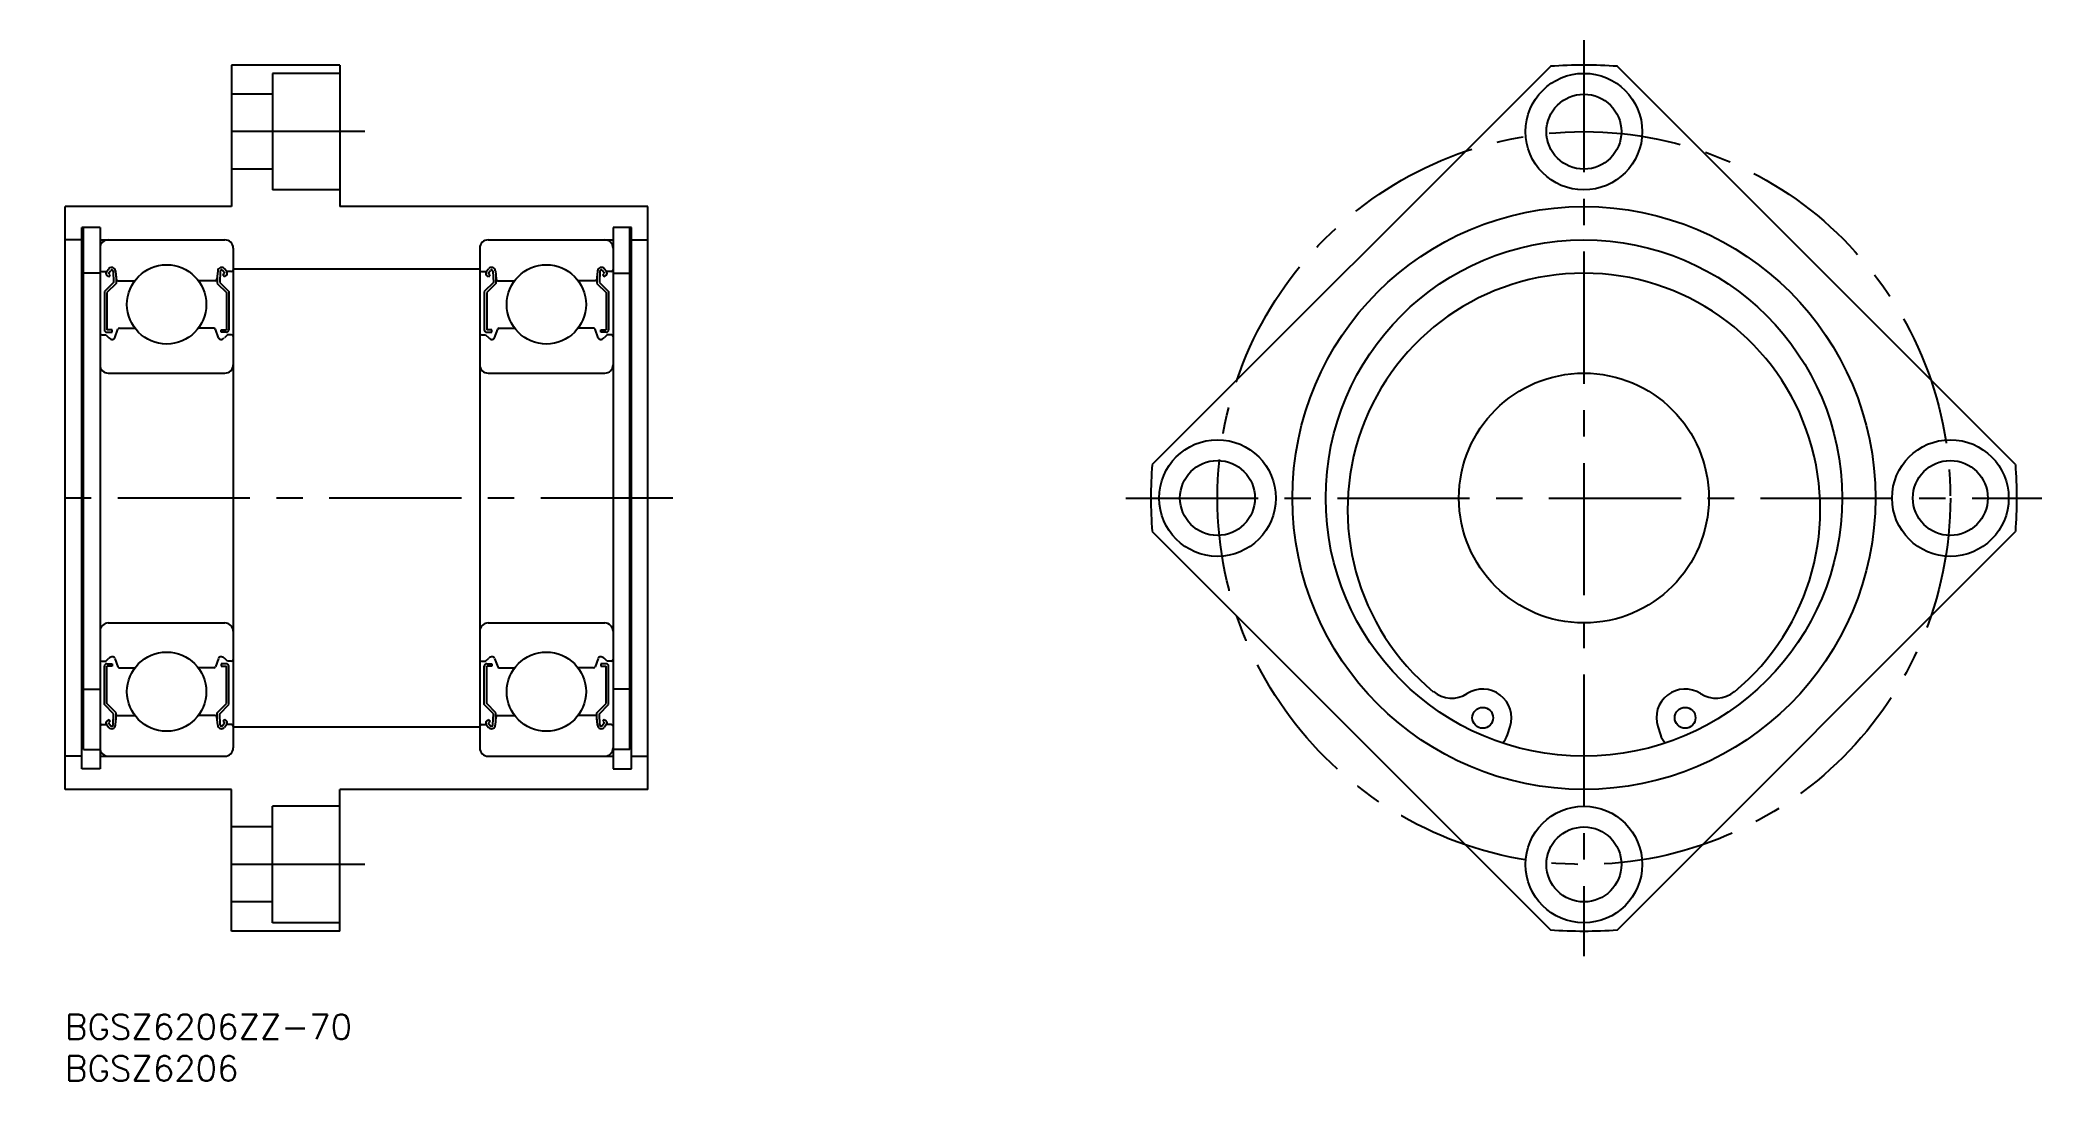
# Model space of a CAD drawing. Extents: x -3 to 237, y -8 to 117.
import ezdxf

# ---------------------------------------------------------------- set-up
doc = ezdxf.new("R2010")
doc.units = 0
doc.header["$LTSCALE"] = 0.5
doc.linetypes.add('CENTER', pattern=[50.8, 31.75, -6.35, 6.35, -6.35])
for name, color, linetype in [('MSM_CENTER', 1, 'CENTER'), ('MSM_CONTINUOUS', 7, 'CONTINUOUS'), ('MSM_PART_NUMBER', 7, 'CONTINUOUS')]:
    doc.layers.add(name, color=color, linetype=linetype)
doc.styles.get("Standard").update_dxf_attribs({"font": 'txt.shx', "height": 3, "bigfont": 'bigfont.shx'})

# ---------------------------------------------------------------- blocks, each defined once
blk = doc.blocks.new('*U6')
at = {"layer": 'MSM_PART_NUMBER'}
blk.add_text('BGSZ6206ZZ-70', height=3, dxfattribs=at).set_placement((0, -3))
blk = doc.blocks.new('*U7')
at = {"layer": 'MSM_PART_NUMBER'}
blk.add_text('BGSZ6206', height=3, dxfattribs=at).set_placement((0, -8))

msp = doc.modelspace()

# ---------------------------------------------------------------- linework, layer by layer
at = {"layer": 'MSM_CENTER'}
for p, q in [((182.38, 117), (182.38, 7)), ((36, 106), (17, 106)), ((73, 62), (-3, 62)), ((127.38, 62), (237.38, 62)), ((36, 18), (17, 18))]:
    msp.add_line(p, q, dxfattribs=at)
msp.add_circle((182.38, 62), 44, dxfattribs=at)
at = {"layer": 'MSM_CONTINUOUS'}
for p, q in [((33, 114), (20, 114)), ((20, 114), (20, 97)), ((33, 113), (24.9, 113)), ((24.9, 113), (24.9, 99)), ((29.75, 114), (29.75, 114)), ((33, 114), (33, 97)), ((24.9, 110.5), (20, 110.5)), ((24.9, 101.5), (20, 101.5)), ((33, 99), (24.9, 99)), ((0, 27), (0, 97)), ((20, 97), (0, 97)), ((70, 97), (33, 97)), ((70, 27), (70, 97)), ((2, 29.5), (2, 94.5)), ((4.2, 94.5), (2, 94.5)), ((2.2, 31.82, -0.5), (2.2, 94.5, -0.5)), ((4.2, 94.5), (4.2, 29.5)), ((65.8, 94.5), (65.8, 29.5)), ((68, 94.5), (65.8, 94.5)), ((67.8, 31.82, -0.5), (67.8, 94.5, -0.5)), ((68, 29.5), (68, 94.5)), ((2, 93), (0, 93)), ((4.2, 93), (19.2, 93)), ((20.2, 92), (20.2, 32)), ((49.8, 92), (49.8, 32)), ((50.8, 93), (65.8, 93)), ((68, 93), (70, 93)), ((4.2, 89), (2.2, 89)), ((4.4, 89.2), (4.98, 89.2)), ((4.98, 89.2), (5.26, 89.54)), ((5.21, 89.01), (5.49, 89.34)), ((5.44, 88.81), (5.21, 89.01)), ((5.77, 89.25), (5.83, 87.9)), ((6.07, 89.28), (6.16, 88.28)), ((18.33, 89.28), (18.24, 88.28)), ((18.63, 89.25), (18.57, 87.9)), ((19.19, 89.01), (18.91, 89.34)), ((18.96, 88.81), (19.19, 89.01)), ((19.42, 89.2), (19.14, 89.54)), ((20, 89.2), (19.42, 89.2)), ((49.8, 89.5), (20.2, 89.5)), ((50, 89.2), (50.58, 89.2)), ((50.58, 89.2), (50.86, 89.54)), ((50.81, 89.01), (51.09, 89.34)), ((51.04, 88.81), (50.81, 89.01)), ((51.37, 89.25), (51.43, 87.9)), ((51.67, 89.28), (51.76, 88.28)), ((63.93, 89.28), (63.84, 88.28)), ((64.23, 89.25), (64.17, 87.9)), ((64.79, 89.01), (64.51, 89.34)), ((64.56, 88.81), (64.79, 89.01)), ((65.02, 89.2), (64.74, 89.54)), ((65.6, 89.2), (65.02, 89.2)), ((65.8, 89), (67.8, 89)), ((5.83, 87.9), (4.73, 86.8)), ((4.73, 86.8), (4.73, 82.2)), ((5.25, 88.58), (5.02, 88.78)), ((6.13, 87.78), (5.03, 86.68)), ((5.03, 86.68), (5.03, 82.2)), ((5.25, 88.58), (5.44, 88.81)), ((6.13, 88.63), (6.13, 87.78)), ((6.36, 88.1), (8.38, 88.1)), ((18.04, 88.1), (16.02, 88.1)), ((18.27, 88.63), (18.27, 87.78)), ((18.27, 87.78), (19.37, 86.68)), ((18.57, 87.9), (19.67, 86.8)), ((19.15, 88.58), (18.96, 88.81)), ((19.15, 88.58), (19.38, 88.78)), ((19.37, 86.68), (19.37, 82.2)), ((19.67, 86.8), (19.67, 82.2)), ((51.43, 87.9), (50.33, 86.8)), ((50.33, 86.8), (50.33, 82.2)), ((50.85, 88.58), (50.62, 88.78)), ((51.73, 87.78), (50.63, 86.68)), ((50.63, 86.68), (50.63, 82.2)), ((50.85, 88.58), (51.04, 88.81)), ((51.73, 88.63), (51.73, 87.78)), ((51.96, 88.1), (53.98, 88.1)), ((63.64, 88.1), (61.62, 88.1)), ((63.87, 88.63), (63.87, 87.78)), ((63.87, 87.78), (64.97, 86.68)), ((64.17, 87.9), (65.27, 86.8)), ((64.75, 88.58), (64.56, 88.81)), ((64.75, 88.58), (64.98, 88.78)), ((64.97, 86.68), (64.97, 82.2)), ((65.27, 86.8), (65.27, 82.2)), ((5.65, 82.2), (5.03, 82.2)), ((5.03, 81.9), (5.65, 81.9)), ((5.65, 81.9), (5.65, 82.2)), ((5.98, 81.25), (6.35, 82.27)), ((6.54, 82.4), (8.38, 82.4)), ((17.86, 82.4), (16.02, 82.4)), ((18.42, 81.25), (18.05, 82.27)), ((18.75, 81.9), (18.75, 82.2)), ((18.75, 82.2), (19.37, 82.2)), ((19.37, 81.9), (18.75, 81.9)), ((51.25, 82.2), (50.63, 82.2)), ((50.63, 81.9), (51.25, 81.9)), ((51.25, 81.9), (51.25, 82.2)), ((51.58, 81.25), (51.95, 82.27)), ((52.14, 82.4), (53.98, 82.4)), ((63.46, 82.4), (61.62, 82.4)), ((64.02, 81.25), (63.65, 82.27)), ((64.35, 82.2), (64.97, 82.2)), ((64.35, 81.9), (64.35, 82.2)), ((64.97, 81.9), (64.35, 81.9)), ((4.4, 81.6), (4.9, 81.6)), ((4.9, 81.6), (5.27, 81.23)), ((19.5, 81.6), (19.13, 81.23)), ((20, 81.6), (19.5, 81.6)), ((50, 81.6), (50.5, 81.6)), ((50.5, 81.6), (50.87, 81.23)), ((65.1, 81.6), (64.73, 81.23)), ((65.6, 81.6), (65.1, 81.6)), ((5.2, 77), (19.2, 77)), ((50.8, 77), (64.8, 77)), ((5.2, 47), (19.2, 47)), ((50.8, 47), (64.8, 47)), ((4.4, 42.4), (4.9, 42.4)), ((4.73, 37.2), (4.73, 41.8)), ((4.9, 42.4), (5.27, 42.77)), ((5.03, 42.1), (5.65, 42.1)), ((5.03, 37.32), (5.03, 41.8)), ((5.65, 41.8), (5.03, 41.8)), ((5.65, 42.1), (5.65, 41.8)), ((5.98, 42.75), (6.35, 41.73)), ((6.54, 41.6), (8.38, 41.6)), ((17.86, 41.6), (16.02, 41.6)), ((18.42, 42.75), (18.05, 41.73)), ((18.23, 42.24), (18.23, 42.24)), ((18.33, 42.5), (18.33, 42.5)), ((18.75, 42.1), (18.75, 41.8)), ((19.37, 42.1), (18.75, 42.1)), ((18.75, 41.8), (19.37, 41.8)), ((19.5, 42.4), (19.13, 42.77)), ((19.37, 37.32), (19.37, 41.8)), ((20, 42.4), (19.5, 42.4)), ((19.67, 37.2), (19.67, 41.8)), ((50, 42.4), (50.5, 42.4)), ((50.33, 37.2), (50.33, 41.8)), ((50.5, 42.4), (50.87, 42.77)), ((50.63, 42.1), (51.25, 42.1)), ((50.63, 37.32), (50.63, 41.8)), ((51.25, 41.8), (50.63, 41.8)), ((51.25, 42.1), (51.25, 41.8)), ((51.58, 42.75), (51.95, 41.73)), ((52.14, 41.6), (53.98, 41.6)), ((63.46, 41.6), (61.62, 41.6)), ((64.02, 42.75), (63.65, 41.73)), ((63.83, 42.24), (63.83, 42.24)), ((63.93, 42.5), (63.93, 42.5)), ((64.97, 42.1), (64.35, 42.1)), ((64.35, 42.1), (64.35, 41.8)), ((64.35, 41.8), (64.97, 41.8)), ((65.1, 42.4), (64.73, 42.77)), ((64.97, 37.32), (64.97, 41.8)), ((65.6, 42.4), (65.1, 42.4)), ((65.27, 37.2), (65.27, 41.8)), ((2.2, 39.06), (4.2, 39.06)), ((67.8, 39.06), (65.8, 39.06)), ((5.83, 36.1), (4.73, 37.2)), ((6.13, 36.22), (5.03, 37.32)), ((5.77, 34.75), (5.83, 36.1)), ((6.13, 35.37), (6.13, 36.22)), ((18.27, 36.22), (19.37, 37.32)), ((18.27, 35.37), (18.27, 36.22)), ((18.57, 36.1), (19.67, 37.2)), ((18.63, 34.75), (18.57, 36.1)), ((51.43, 36.1), (50.33, 37.2)), ((51.73, 36.22), (50.63, 37.32)), ((51.37, 34.75), (51.43, 36.1)), ((51.73, 35.37), (51.73, 36.22)), ((63.87, 36.22), (64.97, 37.32)), ((63.87, 35.37), (63.87, 36.22)), ((64.17, 36.1), (65.27, 37.2)), ((64.23, 34.75), (64.17, 36.1)), ((4.4, 34.8), (4.98, 34.8)), ((4.98, 34.8), (5.26, 34.46)), ((5.25, 35.42), (5.02, 35.22)), ((5.44, 35.19), (5.21, 34.99)), ((5.21, 34.99), (5.49, 34.66)), ((5.25, 35.42), (5.44, 35.19)), ((6.07, 34.72), (6.16, 35.72)), ((6.36, 35.9), (8.38, 35.9)), ((18.04, 35.9), (16.02, 35.9)), ((18.33, 34.72), (18.24, 35.72)), ((19.19, 34.99), (18.91, 34.66)), ((19.15, 35.42), (18.96, 35.19)), ((18.96, 35.19), (19.19, 34.99)), ((19.42, 34.8), (19.14, 34.46)), ((19.15, 35.42), (19.38, 35.22)), ((20, 34.8), (19.42, 34.8)), ((49.8, 34.5), (20.2, 34.5)), ((50, 34.8), (50.58, 34.8)), ((50.58, 34.8), (50.86, 34.46)), ((50.85, 35.42), (50.62, 35.22)), ((51.04, 35.19), (50.81, 34.99)), ((50.81, 34.99), (51.09, 34.66)), ((50.85, 35.42), (51.04, 35.19)), ((51.67, 34.72), (51.76, 35.72)), ((51.96, 35.9), (53.98, 35.9)), ((63.64, 35.9), (61.62, 35.9)), ((63.93, 34.72), (63.84, 35.72)), ((64.79, 34.99), (64.51, 34.66)), ((64.75, 35.42), (64.56, 35.19)), ((64.56, 35.19), (64.79, 34.99)), ((65.02, 34.8), (64.74, 34.46)), ((64.75, 35.42), (64.98, 35.22)), ((65.6, 34.8), (65.02, 34.8)), ((173.19, 33.55), (173.51, 34.55)), ((191.25, 34.55), (191.57, 33.55)), ((2.2, 31.82), (4.2, 31.82)), ((67.8, 31.82), (65.8, 31.82)), ((2, 31), (0, 31)), ((4.2, 29.5), (2, 29.5)), ((4.2, 31), (19.2, 31)), ((50.8, 31), (65.8, 31)), ((65.8, 29.5), (68, 29.5)), ((68, 31), (70, 31)), ((20, 27), (0, 27)), ((20, 10), (20, 27)), ((33, 10), (33, 27)), ((70, 27), (33, 27)), ((33, 25), (24.9, 25)), ((24.9, 11), (24.9, 25)), ((24.9, 22.5), (20, 22.5)), ((24.9, 13.5), (20, 13.5)), ((33, 10), (20, 10)), ((33, 11), (24.9, 11))]:
    msp.add_line(p, q, dxfattribs=at)
for points in [[(178.36, 113.84), (130.54, 66.02)], [(234.22, 66.02), (186.4, 113.84)], [(130.54, 57.98), (178.36, 10.16)], [(186.4, 10.16), (234.22, 57.98)]]:
    msp.add_lwpolyline(points, dxfattribs=at)
for centre, radius in [((182.38, 106), 7), ((182.38, 106), 4.5), ((182.38, 62), 35), ((182.38, 62), 31), ((12.2, 85.25), 4.76), ((57.8, 85.25), 4.76), ((182.38, 62), 15), ((138.38, 62), 7), ((226.38, 62), 7), ((138.38, 62), 4.5), ((226.38, 62), 4.5), ((12.2, 38.75), 4.76), ((57.8, 38.75), 4.76), ((170.23, 35.61), 1.25), ((194.53, 35.61), 1.25), ((182.38, 18), 7), ((182.38, 18), 4.5)]:
    msp.add_circle(centre, radius, dxfattribs=at)
for centre, radius, start, end in [((182.38, 62), 52, 85.5697, 94.4303), ((5.2, 92), 1, 90, 180), ((19.2, 92), 1, 0, 90), ((50.8, 92), 1, 90, 180), ((64.8, 92), 1, 0, 90), ((4.4, 89.4), 0.2, 180, 270), ((5.21, 89.01), 0.3, 139.9073, 229.9975), ((5.61, 89.24), 0.46, 4.9875, 139.9073), ((5.61, 89.24), 0.16, 2.3753, 139.9932), ((18.79, 89.24), 0.46, 40.0927, 175.0125), ((18.79, 89.24), 0.16, 40.0068, 177.6247), ((19.19, 89.01), 0.3, 310.0025, 40.0927), ((20, 89.4), 0.2, 270, 0), ((50, 89.4), 0.2, 180, 270), ((50.81, 89.01), 0.3, 139.9073, 229.9975), ((51.21, 89.24), 0.46, 4.9875, 139.9073), ((51.21, 89.24), 0.16, 2.3753, 139.9932), ((64.39, 89.24), 0.46, 40.0927, 175.0125), ((64.39, 89.24), 0.16, 40.0068, 177.6247), ((64.79, 89.01), 0.3, 310.0025, 40.0927), ((65.6, 89.4), 0.2, 270, 0), ((182.38, 60.62), 28.38, 309.5855, 230.4145), ((6.36, 88.3), 0.2, 184.9875, 270), ((18.04, 88.3), 0.2, 270, 355.0125), ((51.96, 88.3), 0.2, 184.9875, 270), ((63.64, 88.3), 0.2, 270, 355.0125), ((5.03, 82.2), 0.3, 180, 270), ((6.54, 82.2), 0.2, 90, 160.0304), ((17.86, 82.2), 0.2, 19.9696, 90), ((19.37, 82.2), 0.3, 270, 0), ((50.63, 82.2), 0.3, 180, 270), ((52.14, 82.2), 0.2, 90, 160.0304), ((63.46, 82.2), 0.2, 19.9696, 90), ((64.97, 82.2), 0.3, 270, 0), ((4.4, 81.4), 0.2, 90, 180), ((5.7, 81.65), 0.6, 225, 272.805), ((5.7, 81.35), 0.3, 265.5374, 340.0304), ((18.7, 81.35), 0.3, 199.9696, 274.4626), ((18.7, 81.65), 0.6, 267.195, 315), ((20, 81.4), 0.2, 0, 90), ((50, 81.4), 0.2, 90, 180), ((51.3, 81.65), 0.6, 225, 272.805), ((51.3, 81.35), 0.3, 265.5374, 340.0304), ((64.3, 81.35), 0.3, 199.9696, 274.4626), ((64.3, 81.65), 0.6, 267.195, 315), ((65.6, 81.4), 0.2, 0, 90), ((5.2, 78), 1, 180, 270), ((19.2, 78), 1, 270, 0), ((50.8, 78), 1, 180, 270), ((64.8, 78), 1, 270, 0), ((182.38, 62), 52, 175.5697, 184.4303), ((182.38, 62), 52, 355.5697, 4.4303), ((5.2, 46), 1, 90, 180), ((19.2, 46), 1, 0, 90), ((50.8, 46), 1, 90, 180), ((64.8, 46), 1, 0, 90), ((4.4, 42.6), 0.2, 180, 270), ((5.03, 41.8), 0.3, 90, 180), ((5.7, 42.35), 0.6, 87.195, 135), ((5.7, 42.65), 0.3, 19.9696, 94.4626), ((6.54, 41.8), 0.2, 199.9696, 270), ((17.86, 41.8), 0.2, 270, 340.0304), ((18.7, 42.65), 0.3, 85.5374, 160.0304), ((18.7, 42.35), 0.6, 45, 92.805), ((19.37, 41.8), 0.3, 0, 90), ((20, 42.6), 0.2, 270, 0), ((50, 42.6), 0.2, 180, 270), ((50.63, 41.8), 0.3, 90, 180), ((51.3, 42.35), 0.6, 87.195, 135), ((51.3, 42.65), 0.3, 19.9696, 94.4626), ((52.14, 41.8), 0.2, 199.9696, 270), ((63.46, 41.8), 0.2, 270, 340.0304), ((64.3, 42.65), 0.3, 85.5374, 160.0304), ((64.3, 42.35), 0.6, 45, 92.805), ((64.97, 41.8), 0.3, 0, 90), ((65.6, 42.6), 0.2, 270, 0), ((166.5, 41.42), 3.45, 230.4145, 302.7519), ((170.23, 35.61), 3.45, 342.0968, 122.7519), ((194.53, 35.61), 3.45, 57.2481, 197.9032), ((198.26, 41.42), 3.45, 237.2481, 309.5855), ((4.4, 34.6), 0.2, 90, 180), ((5.21, 34.99), 0.3, 130.0025, 220.0927), ((5.61, 34.76), 0.46, 220.0927, 355.0125), ((5.61, 34.76), 0.16, 220.0068, 357.6247), ((6.36, 35.7), 0.2, 90, 175.0125), ((18.04, 35.7), 0.2, 4.9875, 90), ((18.79, 34.76), 0.46, 184.9875, 319.9073), ((18.79, 34.76), 0.16, 182.3753, 319.9932), ((19.19, 34.99), 0.3, 319.9073, 49.9975), ((20, 34.6), 0.2, 0, 90), ((50, 34.6), 0.2, 90, 180), ((50.81, 34.99), 0.3, 130.0025, 220.0927), ((51.21, 34.76), 0.46, 220.0927, 355.0125), ((51.21, 34.76), 0.16, 220.0068, 357.6247), ((51.96, 35.7), 0.2, 90, 175.0125), ((63.64, 35.7), 0.2, 4.9875, 90), ((64.39, 34.76), 0.46, 184.9875, 319.9073), ((64.39, 34.76), 0.16, 182.3753, 319.9932), ((64.79, 34.99), 0.3, 319.9073, 49.9975), ((65.6, 34.6), 0.2, 0, 90), ((5.2, 32), 1, 180, 270), ((19.2, 32), 1, 270, 0), ((50.8, 32), 1, 180, 270), ((64.8, 32), 1, 270, 0), ((170.81, 34.32), 2.5, 315.909, 342.0968), ((193.95, 34.32), 2.5, 197.9032, 224.091), ((182.38, 62), 52, 265.5697, 274.4303)]:
    msp.add_arc(centre, radius, start, end, dxfattribs=at)

# ---------------------------------------------------------------- block references
for name in ['*U6', '*U7']:
    msp.add_blockref(name, (0, 0), dxfattribs=at)

doc.saveas('drawing.dxf')
